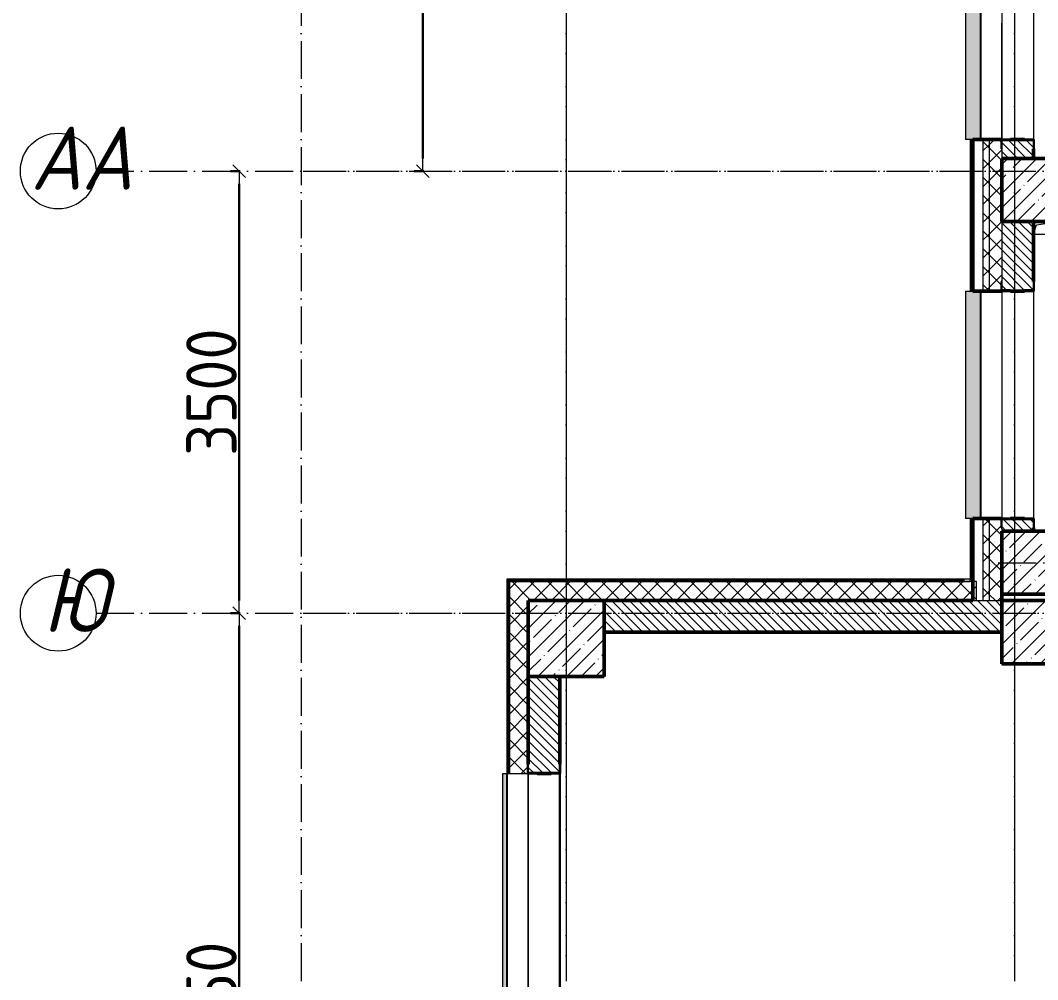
# Model space of a CAD drawing. Header units: millimetres. Extents: x -213536 to 1564669, y -45299 to 942238.
# Drawn here: x 611009 to 619066, y 611474 to 619068 of the extents above; entities that cross this region are included whole.
import ezdxf

# ---------------------------------------------------------------- set-up
doc = ezdxf.new("R2010")
doc.units = ezdxf.units.MM
doc.linetypes.add('50_200_ШТРИХ_1Т_ш5_п1_п1_', pattern=[700, 500, -100, 0, -100])
for name, color, linetype, lineweight in [('3.1) ЖБ окна 1.2 м', 102, 'Continuous', 30), ('8.1)', 2, 'Continuous', 50), ('8.2)', 3, 'Continuous', 50), ('8.3)', 5, 'Continuous', 50), ('8.4)', 6, 'Continuous', 50), ('A-____-____-DIMS', 7, 'Continuous', 9), ('A-GENM-____-MCUT', 7, 'Continuous', 25), ('A-GENM-____-OTLN', 7, 'Continuous', 9), ('A-GENM-____-OTLN-1', 7, 'Continuous', 25), ('A-GLAZ-____-OTLN', 7, 'Continuous', 9), ('A-WALL-____-MCUT', 7, 'Continuous', 13), ('A-WALL-____-MCUT-1', 7, 'Continuous', 9), ('A-WALL-____-MCUT-2', 7, 'Continuous', 50), ('A-WALL-____-MCUT-3', 7, 'Continuous', 9), ('A-WALL-____-OTLN', 7, 'Continuous', 9), ('A-WALL-____-PATT-1', 7, 'Continuous', 9), ('A-WALL-FNSH-MCUT-1', 7, 'Continuous', 9), ('S-COLS-____-MCUT', 7, 'Continuous', 50), ('S-COLS-____-OTLN', 7, 'Continuous', 9), ('S-GRID-____-IDEN', 7, 'Continuous', 9), ('S-GRID-____-OTLN-1', 7, '50_200_ШТРИХ_1Т_ш5_п1_п1_', 9)]:
    doc.layers.add(name, color=color, linetype=linetype, lineweight=lineweight)
doc.layers.add('A-GLAZ-____-OTLN-1', color=7, linetype='Continuous', lineweight=9, true_color=0xc0c0c0)
doc.styles.add('ISOCPEUR_I', font='isocpeui.ttf', dxfattribs={"width": 0.9, "height": 2.5})
doc.styles.add('СПДС', font='isocpeur.ttf', dxfattribs={"width": 0.9})
doc.dimstyles.new('Размера А3', dxfattribs={"dimtxt": 200, "dimasz": 100, "dimexe": 70, "dimexo": 100, "dimgap": 20, "dimtad": 1, "dimdec": 0, "dimrnd": 10, "dimzin": 0, "dimdsep": 46, "dimtxsty": 'СПДС', "dimblk": 'ARROWHEAD_6', "dimcen": 1, "dimclrd": 256, "dimclre": 256, "dimclrt": 256, "dimazin": 0, "dimtfac": 1, "dimtdec": 0, "dimtmove": 2, "dimatfit": 3, "dimfxl": 1, "dimtolj": 1, "dimtzin": 0, "dimarcsym": 0})
pattern_1 = [(135, (544282.637, 571544.04), (-35.35534, -35.35534), [])]
pattern_2 = [(45, (-71050, -42631.04), (-114.04925, 114.04925), []), (45, (-70935.95, -42631.04), (-114.04925, 114.04925), [201.613, -40.323, 3.353, -36.97])]
pattern_3 = [(45, (-74750, -43231.04), (-114.04925, 114.04925), []), (45, (-74635.95, -43231.04), (-114.04925, 114.04925), [201.613, -40.323, 3.353, -36.97])]
pattern_4 = [(315, (-46181.04, 74750), (114.04925, 114.04925), []), (315, (-46181.04, 74635.95), (114.04925, 114.04925), [201.613, -40.323, 3.353, -36.97])]
pattern_5 = [(45, (-74750, -42681.04), (-114.04925, 114.04925), []), (45, (-74635.95, -42681.04), (-114.04925, 114.04925), [201.613, -40.323, 3.353, -36.97])]
pattern_6 = [(45, (544282.64, 571544.04), (-70.71068, 70.71068), []), (135, (544282.64, 571544.04), (-70.71068, -70.71068), [])]
pattern_7 = [(135, (544282.637, 571544.04), (-35.35534, -35.35534), [])]
pattern_8 = [(45, (544282.64, 571544.04), (-70.71068, 70.71068), []), (135, (544282.64, 571544.04), (-70.71068, -70.71068), [])]

# ---------------------------------------------------------------- blocks, each defined once
blk = doc.blocks.new('BSC_Колонна _Прямоугольная - 600х600-25984397-АР1_План отверстий 2 этажа в осях 1-64_Ю-ЯЯ')
at = {"layer": 'S-COLS-____-OTLN'}
h = blk.add_hatch(dxfattribs=at)
h.set_pattern_fill('FP_41', color=256, style=0, pattern_type=2)
h.set_pattern_definition(pattern_2)
h.paths.add_polyline_path([(-300, -300), (300, -300), (300, 300), (-300, 300)], flags=0)
at = {"layer": 'S-COLS-____-MCUT'}
for p, q in [((300, 300), (-300, 300)), ((-300, 300), (-300, -300)), ((300, -300), (300, 300)), ((-300, -300), (300, -300))]:
    blk.add_line(p, q, dxfattribs=at)
blk = doc.blocks.new('BSC_Колонна _Прямоугольная - 500х500-V55-АР1_План отверстий 2 этажа в осях 1-64_Ю-ЯЯ')
at = {"layer": 'S-COLS-____-OTLN'}
h = blk.add_hatch(dxfattribs=at)
h.set_pattern_fill('FP_65', color=256, style=0, pattern_type=2)
h.set_pattern_definition(pattern_3)
h.paths.add_polyline_path([(-250, -250), (250, -250), (250, 250), (-250, 250)], flags=0)
at = {"layer": 'S-COLS-____-MCUT'}
for p, q in [((250, 250), (-250, 250)), ((-250, 250), (-250, -250)), ((250, -250), (250, 250)), ((-250, -250), (250, -250))]:
    blk.add_line(p, q, dxfattribs=at)
blk = doc.blocks.new('BSC_Колонна _Прямоугольная - 500х500-V113-АР1_План отверстий 2 этажа в осях 1-64_Ю-ЯЯ')
at = {"layer": 'S-COLS-____-OTLN'}
h = blk.add_hatch(dxfattribs=at)
h.set_pattern_fill('FP_126', color=256, style=0, pattern_type=2)
h.set_pattern_definition(pattern_4)
h.paths.add_polyline_path([(-250, 250), (-250, -250), (250, -250), (250, 250)], flags=0)
at = {"layer": 'S-COLS-____-MCUT'}
for p, q in [((250, 250), (-250, 250)), ((-250, 250), (-250, -250)), ((250, -250), (250, 250)), ((-250, -250), (250, -250))]:
    blk.add_line(p, q, dxfattribs=at)
blk = doc.blocks.new('BSC_Колонна _Прямоугольная - 500х500-V120-АР1_План отверстий 2 этажа в осях 1-64_Ю-ЯЯ')
at = {"layer": 'S-COLS-____-OTLN'}
h = blk.add_hatch(dxfattribs=at)
h.set_pattern_fill('FP_133', color=256, style=0, pattern_type=2)
h.set_pattern_definition(pattern_5)
h.paths.add_polyline_path([(-250, -250), (250, -250), (250, 250), (-250, 250), (-250, 13.8)], flags=0)
at = {"layer": 'S-COLS-____-MCUT'}
for p, q in [((250, 250), (-250, 250)), ((-250, 250), (-250, -250)), ((250, -250), (250, 250)), ((-250, -250), (250, -250))]:
    blk.add_line(p, q, dxfattribs=at)
blk = doc.blocks.new('Фахверк_СКБ_Уголок - 250_2700_1-27501432-АР1_План отверстий 2 этажа в осях 1-64_Ю-ЯЯ')
at = {"layer": 'A-GENM-____-MCUT'}
for p, q in [((200, 181), (125, 181)), ((125, 181), (125, 106)), ((131, 106), (131, 175)), ((131, 175), (200, 175)), ((200, 175), (200, 181)), ((125, 106), (131, 106)), ((131, -6), (125, -6)), ((125, -6), (125, -81)), ((131, -75), (131, -6)), ((200, -75), (131, -75)), ((200, -81), (200, -75)), ((125, -81), (200, -81))]:
    blk.add_line(p, q, dxfattribs=at)
blk = doc.blocks.new('Фахверк_СКБ_Уголок - 250_2700-27497298-АР1_План отверстий 2 этажа в осях 1-64_Ю-ЯЯ')
at = {"layer": 'A-GENM-____-MCUT'}
for p, q in [((200, 181), (125, 181)), ((125, 181), (125, 106)), ((131, 106), (131, 175)), ((131, 175), (200, 175)), ((200, 175), (200, 181)), ((125, 106), (131, 106)), ((131, -6), (125, -6)), ((125, -6), (125, -81)), ((131, -75), (131, -6)), ((200, -75), (131, -75)), ((200, -81), (200, -75)), ((125, -81), (200, -81))]:
    blk.add_line(p, q, dxfattribs=at)
blk = doc.blocks.new('AR_Отверстие прямоугольное _в плите_ - AR_Отверстие прямоугольное _в плите_-V164-АР1_План отверстий 2 этажа в осях 1-64_Ю-ЯЯ')
at = {"layer": 'A-GENM-____-OTLN'}
for p, q in [((-100, -50), (-75, 25)), ((-75, 25), (100, 50)), ((100, -50), (100, 50)), ((-100, -50), (100, -50))]:
    blk.add_line(p, q, dxfattribs=at)
blk = doc.blocks.new('Отлив_СКБ - Отлив витража_120_НВФ-31885689-АР1_План отверстий 2 этажа в осях 1-64_Ю-ЯЯ')
at = {"layer": 'A-GLAZ-____-OTLN-1'}
for points in [[(1800, 2), (1800, 120), (0, 120), (0, 2), (737.3, 2)], [(1800, 0), (1800, 2), (0, 2), (0, 0), (737.3, 0)]]:
    blk.add_hatch(color=256, dxfattribs=at).paths.add_polyline_path(points, flags=0)
at = {"layer": 'A-GLAZ-____-OTLN'}
for p, q in [((0, 83), (0, 120)), ((1800, 120), (0, 120)), ((1800, 120), (1800, 83)), ((0, 2), (1800, 2)), ((1800, 0), (0, 0))]:
    blk.add_line(p, q, dxfattribs=at)
blk = doc.blocks.new('Стены 10 - Стены 4-31628020-АР1_План отверстий 2 этажа в осях 1-64_Ю-ЯЯ')
at = {"layer": 'A-WALL-____-MCUT'}
for p, q in [((23850, 9731), (23800, 9731)), ((23800, 9731), (23800, 9711)), ((23800, 9711), (23850, 9711)), ((23850, 9711), (23850, 9731))]:
    blk.add_line(p, q, dxfattribs=at)
blk = doc.blocks.new('BSC_Колонна _Прямоугольная - 600х600-25984397-АР1_План отверстий 2 этажа в осях 1-64_А-ГГ')
at = {"layer": 'S-COLS-____-OTLN'}
h = blk.add_hatch(dxfattribs=at)
h.set_pattern_fill('FP_34', color=256, style=0, pattern_type=2)
h.set_pattern_definition(pattern_2)
h.paths.add_polyline_path([(-300, -300), (300, -300), (300, 300), (-300, 300)], flags=0)
at = {"layer": 'S-COLS-____-MCUT'}
for p, q in [((300, 300), (-300, 300)), ((-300, 300), (-300, -300)), ((300, -300), (300, 300)), ((-300, -300), (300, -300))]:
    blk.add_line(p, q, dxfattribs=at)
blk = doc.blocks.new('BSC_Колонна _Прямоугольная - 500х500-V82-АР1_План отверстий 2 этажа в осях 1-64_А-ГГ')
at = {"layer": 'S-COLS-____-OTLN'}
h = blk.add_hatch(dxfattribs=at)
h.set_pattern_fill('FP_111', color=256, style=0, pattern_type=2)
h.set_pattern_definition(pattern_3)
h.paths.add_polyline_path([(-250, -250), (250, -250), (250, 250), (-250, 250), (-250, 74.6)], flags=0)
at = {"layer": 'S-COLS-____-MCUT'}
for p, q in [((250, 250), (-250, 250)), ((-250, 250), (-250, -250)), ((250, -250), (250, 250)), ((-250, -250), (250, -250))]:
    blk.add_line(p, q, dxfattribs=at)
blk = doc.blocks.new('BSC_Колонна _Прямоугольная - 500х500-V118-АР1_План отверстий 2 этажа в осях 1-64_А-ГГ')
at = {"layer": 'S-COLS-____-OTLN'}
h = blk.add_hatch(dxfattribs=at)
h.set_pattern_fill('FP_147', color=256, style=0, pattern_type=2)
h.set_pattern_definition(pattern_4)
h.paths.add_polyline_path([(-250, 250), (-250, -250), (250, -250), (250, 250), (134.5, 250)], flags=0)
at = {"layer": 'S-COLS-____-MCUT'}
for p, q in [((250, 250), (-250, 250)), ((-250, 250), (-250, -250)), ((250, -250), (250, 250)), ((-250, -250), (250, -250))]:
    blk.add_line(p, q, dxfattribs=at)
blk = doc.blocks.new('BSC_Колонна _Прямоугольная - 500х500-V124-АР1_План отверстий 2 этажа в осях 1-64_А-ГГ')
at = {"layer": 'S-COLS-____-OTLN'}
h = blk.add_hatch(dxfattribs=at)
h.set_pattern_fill('FP_154', color=256, style=0, pattern_type=2)
h.set_pattern_definition(pattern_5)
h.paths.add_polyline_path([(-250, -250), (250, -250), (250, 250), (-250, 250), (-250, 194.6)], flags=0)
at = {"layer": 'S-COLS-____-MCUT'}
for p, q in [((250, 250), (-250, 250)), ((-250, 250), (-250, -250)), ((250, -250), (250, 250)), ((-250, -250), (250, -250))]:
    blk.add_line(p, q, dxfattribs=at)
blk = doc.blocks.new('Фахверк_СКБ_Уголок - 250_2700_1-27501432-АР1_План отверстий 2 этажа в осях 1-64_А-ГГ')
at = {"layer": 'A-GENM-____-MCUT'}
for p, q in [((200, 181), (125, 181)), ((125, 181), (125, 106)), ((131, 106), (131, 175)), ((131, 175), (200, 175)), ((200, 175), (200, 181)), ((125, 106), (131, 106)), ((131, -6), (125, -6)), ((125, -6), (125, -81)), ((131, -75), (131, -6)), ((200, -75), (131, -75)), ((200, -81), (200, -75)), ((125, -81), (200, -81))]:
    blk.add_line(p, q, dxfattribs=at)
blk = doc.blocks.new('Фахверк_СКБ_Уголок - 250_2700-27497298-АР1_План отверстий 2 этажа в осях 1-64_А-ГГ')
at = {"layer": 'A-GENM-____-MCUT'}
for p, q in [((200, 181), (125, 181)), ((125, 181), (125, 106)), ((131, 106), (131, 175)), ((131, 175), (200, 175)), ((200, 175), (200, 181)), ((125, 106), (131, 106)), ((131, -6), (125, -6)), ((125, -6), (125, -81)), ((131, -75), (131, -6)), ((200, -75), (131, -75)), ((200, -81), (200, -75)), ((125, -81), (200, -81))]:
    blk.add_line(p, q, dxfattribs=at)
blk = doc.blocks.new('AR_Отверстие прямоугольное _в плите_ - AR_Отверстие прямоугольное _в плите_-V166-АР1_План отверстий 2 этажа в осях 1-64_А-ГГ')
at = {"layer": 'A-GENM-____-OTLN'}
for p, q in [((-100, -50), (-75, 25)), ((-75, 25), (100, 50)), ((100, -50), (100, 50)), ((-100, -50), (100, -50))]:
    blk.add_line(p, q, dxfattribs=at)
blk = doc.blocks.new('Отлив_СКБ - Отлив витража_120_НВФ-V197-АР1_План отверстий 2 этажа в осях 1-64_А-ГГ')
at = {"layer": 'A-GLAZ-____-OTLN-1'}
for points in [[(0, 2), (920.1, 2), (920.1, 120), (0, 120), (0, 63)], [(0, 0), (920.1, 0), (920.1, 2), (0, 2)]]:
    blk.add_hatch(color=256, dxfattribs=at).paths.add_polyline_path(points, flags=0)
at = {"layer": 'A-GLAZ-____-OTLN'}
for p, q in [((0, 83), (0, 120)), ((920.1, 120), (0, 120)), ((0, 2), (920.1, 2)), ((920.1, 0), (0, 0))]:
    blk.add_line(p, q, dxfattribs=at)
blk = doc.blocks.new('Отлив_СКБ - Отлив витража_120_НВФ-31885689-АР1_План отверстий 2 этажа в осях 1-64_А-ГГ')
at = {"layer": 'A-GLAZ-____-OTLN-1'}
for points in [[(1800, 2), (1800, 120), (0, 120), (0, 2), (1103.1, 2)], [(1103.1, 0), (1800, 0), (1800, 2), (0, 2), (0, 0)]]:
    blk.add_hatch(color=256, dxfattribs=at).paths.add_polyline_path(points, flags=0)
at = {"layer": 'A-GLAZ-____-OTLN'}
for p, q in [((0, 83), (0, 120)), ((1800, 120), (0, 120)), ((1800, 120), (1800, 83)), ((0, 2), (1800, 2)), ((1800, 0), (0, 0))]:
    blk.add_line(p, q, dxfattribs=at)
blk = doc.blocks.new('Отлив_СКБ - Отлив витража_СФТК-31883956-АР1_План отверстий 2 этажа в осях 1-64_А-ГГ')
at = {"layer": 'A-GLAZ-____-OTLN-1'}
for points in [[(0, 3), (0, 2), (1700, 3), (1700, 37), (0, 37)], [(0, 2), (0, 0), (1700, 0), (1700, 2)]]:
    blk.add_hatch(color=256, dxfattribs=at).paths.add_polyline_path(points, flags=0)
at = {"layer": 'A-GLAZ-____-OTLN'}
for p, q in [((0, 3), (0, 37)), ((1700, 37), (0, 37)), ((0, 2), (1700, 2)), ((1700, 37), (1700, 3)), ((1700, 0), (0, 0))]:
    blk.add_line(p, q, dxfattribs=at)
blk = doc.blocks.new('Ось сетки - Круг_Ø6_00__ISO-2_5_0_9K_-25732049-АР1_План отверстий 2 этажа в осях 1-64_А-ГГ')
at = {"layer": 'S-GRID-____-IDEN'}
blk.add_circle((0, 0), 3, dxfattribs=at)
blk = doc.blocks.new('ARROWHEAD_6')
at = {"color": 0, "linetype": 'Continuous'}
for p, q in [((0, 0), (-1, 0)), ((-0.5, -0.5), (0.5, 0.5))]:
    blk.add_line(p, q, dxfattribs=at)
blk = doc.blocks.new('*D5557')
at = {"layer": 'A-____-____-DIMS', "lineweight": -2, "transparency": 16777216}
for p, q in [((54329.8, 510947), (54253.7, 510947)), ((54323.7, 510847), (54323.7, 505447)), ((54329.8, 505347), (54253.7, 505347))]:
    blk.add_line(p, q, dxfattribs=at)
at = {"layer": 'Defpoints', "color": 0, "lineweight": 30, "transparency": 16777216}
for p in [(54429.8, 510947), (54323.7, 505347), (54429.8, 505347)]:
    blk.add_point(p, dxfattribs=at)
at = {"layer": 'A-____-____-DIMS', "lineweight": -2, "transparency": 16777216, "xscale": 100, "yscale": 100, "zscale": 100}
for p, rotation in [((54323.7, 510947), 90), ((54323.7, 505347), 270)]:
    blk.add_blockref('ARROWHEAD_6', p, dxfattribs=dict(at, rotation=rotation))
at = {"layer": 'A-____-____-DIMS', "transparency": 16777216, "insert": (54103.7, 508147), "char_height": 400, "width": 2.488, "attachment_point": 5, "rotation": 90, "style": 'СПДС'}
blk.add_mtext('\\A1;5600', dxfattribs=at)
blk = doc.blocks.new('*D5497')
at = {"layer": 'A-____-____-DIMS', "lineweight": -2, "transparency": 16777216}
for p, q in [((52874.8, 505347), (52798.7, 505347)), ((52868.7, 505247), (52868.7, 501947)), ((52874.8, 501847), (52798.7, 501847))]:
    blk.add_line(p, q, dxfattribs=at)
at = {"layer": 'Defpoints', "color": 0, "lineweight": 30, "transparency": 16777216}
for p in [(52974.8, 505347), (52868.7, 501847), (52974.8, 501847)]:
    blk.add_point(p, dxfattribs=at)
at = {"layer": 'A-____-____-DIMS', "lineweight": -2, "transparency": 16777216, "xscale": 100, "yscale": 100, "zscale": 100}
for p, rotation in [((52868.7, 505347), 90), ((52868.7, 501847), 270)]:
    blk.add_blockref('ARROWHEAD_6', p, dxfattribs=dict(at, rotation=rotation))
at = {"layer": 'A-____-____-DIMS', "transparency": 16777216, "insert": (52648.7, 503597), "char_height": 400, "attachment_point": 5, "rotation": 90, "style": 'СПДС'}
blk.add_mtext('\\A1;3500', dxfattribs=at)
blk = doc.blocks.new('*D5498')
at = {"layer": 'A-____-____-DIMS', "lineweight": -2, "transparency": 16777216}
for p, q in [((52874.8, 501847), (52798.7, 501847)), ((52868.7, 501747), (52868.7, 495797)), ((52874.8, 495697), (52798.7, 495697))]:
    blk.add_line(p, q, dxfattribs=at)
at = {"layer": 'Defpoints', "color": 0, "lineweight": 30, "transparency": 16777216}
for p in [(52974.8, 501847), (52868.7, 495697), (52974.8, 495697)]:
    blk.add_point(p, dxfattribs=at)
at = {"layer": 'A-____-____-DIMS', "lineweight": -2, "transparency": 16777216, "xscale": 100, "yscale": 100, "zscale": 100}
for p, rotation in [((52868.7, 501847), 90), ((52868.7, 495697), 270)]:
    blk.add_blockref('ARROWHEAD_6', p, dxfattribs=dict(at, rotation=rotation))
at = {"layer": 'A-____-____-DIMS', "transparency": 16777216, "insert": (52648.7, 498772), "char_height": 400, "attachment_point": 5, "rotation": 90, "style": 'СПДС'}
blk.add_mtext('\\A1;6150', dxfattribs=at)
blk = doc.blocks.new('2этаж')
at = {"layer": 'S-GRID-____-OTLN-1', "color": 251, "ltscale": 0.6, "true_color": 0x636466}
for p, q in [((55458.3, 549908.8), (55458.3, 498997)), ((59008.3, 549908.8), (59008.3, 498997)), ((53358.3, 508896.9), (53358.3, 454533.3)), ((55458.3, 508896.9), (55458.3, 454750.2)), ((59008.3, 508896.9), (59008.3, 470347)), ((51735.1, 505347), (74727.1, 505347)), ((53374.4, 505347), (74727.1, 505347)), ((58880.7, 502247), (88334.7, 502247)), ((58880.7, 502247), (88334.7, 502247)), ((51735.1, 501847), (88482.7, 501847)), ((53374.4, 501847), (88482.7, 501847))]:
    blk.add_line(p, q, dxfattribs=at)
at = {"layer": 'S-GRID-____-IDEN', "char_height": 500, "attachment_point": 1, "style": 'ISOCPEUR_I'}
for s, insert, width in [('АА', (51216.5, 505699.4), 505.063), ('\\fISOCPEUR|b0|i1|c204|p34|;\\W.9;Ю', (51314.6, 502199.4), 266.962)]:
    blk.add_mtext(s, dxfattribs=dict(at, insert=insert, width=width))
at = {"layer": 'A-____-____-DIMS'}
for base, p1, p2, picture, middle in [((54323.7, 505347), (54429.8, 510947), (54429.8, 505347), '*D5557', (54103.7, 508147)), ((52868.7, 501847), (52974.8, 505347), (52974.8, 501847), '*D5497', (52648.7, 503597)), ((52868.7, 495697), (52974.8, 501847), (52974.8, 495697), '*D5498', (52648.7, 498772))]:
    dim = blk.add_linear_dim(base=base, p1=p1, p2=p2, angle=90, dimstyle='Размера А3', override={"dimtxt": 400}, dxfattribs=at)
    dim.commit()
    dim.dimension.update_dxf_attribs({"geometry": picture, "text_midpoint": middle})

msp = doc.modelspace()

# ---------------------------------------------------------------- hatches: boundary and pattern name
at = {"layer": 'A-WALL-____-PATT-1'}
h = msp.add_hatch(dxfattribs=at)
h.set_pattern_fill('FP_1', color=256, style=0, pattern_type=2)
h.set_pattern_definition(pattern_6)
h.paths.add_polyline_path([(618682.6, 614475.1), (618682.6, 615125.1), (618632.6, 615125.1), (618632.6, 614475.1)], flags=0)
h.paths.add_polyline_path([(618632.6, 616925.1), (618682.6, 616925.1), (618682.6, 618125.1), (618632.6, 618125.1), (618632.6, 617467.7)], flags=0)
h.paths.add_polyline_path([(618682.6, 619925.1), (618682.6, 621125.1), (618632.6, 621125.1), (618632.6, 619925.1)], flags=0)
h.paths.add_polyline_path([(618682.6, 622925.1), (618682.6, 624125.1), (618632.6, 624125.1), (618632.6, 622925.1)], flags=0)
h.paths.add_polyline_path([(618682.6, 625925.1), (618682.6, 626725.1), (618632.6, 626725.1), (618632.6, 625925.1)], flags=0)
h = msp.add_hatch(dxfattribs=at)
h.set_pattern_fill('FP_1', color=256, style=0, pattern_type=2)
h.set_pattern_definition(pattern_6)
h.paths.add_polyline_path([(618682.6, 614475.1), (618782.6, 614475.1), (618782.6, 615050.1), (618776.6, 615050.1), (618776.6, 615125.1), (618682.6, 615125.1), (618682.6, 614525.1)], flags=0)
h.paths.add_polyline_path([(618682.6, 616925.1), (618776.6, 616925.1), (618776.6, 617000.1), (618782.6, 617000.1), (618782.6, 618050.1), (618776.6, 618050.1), (618776.6, 618125.1), (618682.6, 618125.1), (618682.6, 617000.1)], flags=0)
h.paths.add_polyline_path([(618776.6, 619925.1), (618776.6, 620000.1), (618782.6, 620000.1), (618782.6, 621050.1), (618776.6, 621050.1), (618776.6, 621125.1), (618682.6, 621125.1), (618682.6, 619925.1)], flags=0)
h.paths.add_polyline_path([(618776.6, 622925.1), (618776.6, 623000.1), (618782.6, 623000.1), (618782.6, 624050.1), (618776.6, 624050.1), (618776.6, 624125.1), (618682.6, 624125.1), (618682.6, 622925.1)], flags=0)
h.paths.add_polyline_path([(618682.6, 625925.1), (618776.6, 625925.1), (618776.6, 626000.1), (618782.6, 626000.1), (618782.6, 626725.1), (618682.6, 626725.1), (618682.6, 626000.1)], flags=0)
h = msp.add_hatch(dxfattribs=at)
h.set_pattern_fill('FP_3', color=256, style=0, pattern_type=2)
h.set_pattern_definition([(45, (544282.64, 571544.04), (-85.53659, 85.53659), []), (45, (544339.66, 571544.04), (-85.53659, 85.53659), [])])
h.paths.add_polyline_path([(618532.6, 614645.1), (618552.6, 614645.1), (618552.6, 615125.1), (618532.6, 615125.1), (618532.6, 615046.1)], flags=0)
h.paths.add_polyline_path([(618532.6, 616925.1), (618552.6, 616925.1), (618552.6, 618125.1), (618532.6, 618125.1), (618532.6, 617467.7)], flags=0)
h.paths.add_polyline_path([(618532.6, 619925.1), (618552.6, 619925.1), (618552.6, 621125.1), (618532.6, 621125.1), (618532.6, 620696.6)], flags=0)
h.paths.add_polyline_path([(618532.6, 622925.1), (618552.6, 622925.1), (618552.6, 624125.1), (618532.6, 624125.1), (618532.6, 623118.2)], flags=0)
h.paths.add_polyline_path([(618552.6, 625925.1), (618552.6, 626485.1), (618532.6, 626485.1), (618532.6, 625925.1)], flags=0)
h = msp.add_hatch(dxfattribs=at)
h.set_pattern_fill('FP_6', color=256, style=0, pattern_type=2)
h.set_pattern_definition(pattern_1)
h.paths.add_polyline_path([(618963.6, 617975.1), (619032.6, 617975.1), (619032.6, 618119.1), (618963.6, 618119.1), (618963.6, 618125.1), (618851.6, 618125.1), (618851.6, 618119.1), (618782.6, 618119.1), (618782.6, 617975.1), (618851.6, 617975.1)], flags=0)
h.paths.add_polyline_path([(618963.6, 619925.1), (618963.6, 619931.1), (619032.6, 619931.1), (619032.6, 621119.1), (618963.6, 621119.1), (618963.6, 621125.1), (618851.6, 621125.1), (618851.6, 621119.1), (618782.6, 621119.1), (618782.6, 619931.1), (618851.6, 619931.1), (618851.6, 619925.1)], flags=0)
h.paths.add_polyline_path([(618963.6, 622925.1), (618963.6, 622931.1), (619032.6, 622931.1), (619032.6, 623225.1), (618782.6, 623225.1), (618782.6, 622931.1), (618851.6, 622931.1), (618851.6, 622925.1)], flags=0)
h = msp.add_hatch(dxfattribs=at)
h.set_pattern_fill('FP_3', color=256, style=0, pattern_type=2)
h.set_pattern_definition([(45, (544282.64, 571544.04), (-85.53659, 85.53659), []), (45, (544339.66, 571544.04), (-85.53659, 85.53659), [])])
h.paths.add_polyline_path([(618532.6, 614645.1), (618552.6, 614645.1), (618552.6, 615125.1), (618532.6, 615125.1), (618532.6, 614849.7)], flags=0)
h.paths.add_polyline_path([(618552.6, 616925.1), (618552.6, 618125.1), (618532.6, 618125.1), (618532.6, 616925.1)], flags=0)
h = msp.add_hatch(dxfattribs=at)
h.set_pattern_fill('FP_1', color=256, style=0, pattern_type=2)
h.set_pattern_definition(pattern_8)
h.paths.add_polyline_path([(618682.6, 614475.1), (618682.6, 615125.1), (618632.6, 615125.1), (618632.6, 614475.1)], flags=0)
h.paths.add_polyline_path([(618682.6, 616925.1), (618682.6, 618125.1), (618632.6, 618125.1), (618632.6, 616925.1)], flags=0)
h = msp.add_hatch(dxfattribs=at)
h.set_pattern_fill('FP_1', color=256, style=0, pattern_type=2)
h.set_pattern_definition(pattern_8)
h.paths.add_polyline_path([(618682.6, 614475.1), (618782.6, 614475.1), (618782.6, 615050.1), (618776.6, 615050.1), (618776.6, 615125.1), (618682.6, 615125.1), (618682.6, 614849.7)], flags=0)
h.paths.add_polyline_path([(618682.6, 616925.1), (618776.6, 616925.1), (618776.6, 617000.1), (618782.6, 617000.1), (618782.6, 618050.1), (618776.6, 618050.1), (618776.6, 618125.1), (618682.6, 618125.1), (618682.6, 616999.6)], flags=0)
h = msp.add_hatch(dxfattribs=at)
h.set_pattern_fill('FP_6', color=256, style=0, pattern_type=2)
h.set_pattern_definition(pattern_7)
h.paths.add_polyline_path([(619032.6, 617975.1), (619032.6, 618119.1), (618963.6, 618119.1), (618963.6, 618125.1), (618851.6, 618125.1), (618851.6, 618119.1), (618782.6, 618119.1), (618782.6, 617975.1), (618963.6, 617975.1)], flags=0)
h = msp.add_hatch(dxfattribs=at)
h.set_pattern_fill('FP_6', color=256, style=0, pattern_type=2)
h.set_pattern_definition(pattern_1)
h.paths.add_polyline_path([(619032.6, 615025.1), (619032.6, 615119.1), (618963.6, 615119.1), (618963.6, 615125.1), (618851.6, 615125.1), (618851.6, 615119.1), (618782.6, 615119.1), (618782.6, 615025.1)], flags=0)
h.paths.add_polyline_path([(618963.6, 616925.1), (618963.6, 616931.1), (619032.6, 616931.1), (619032.6, 617475.1), (618782.6, 617475.1), (618782.6, 616931.1), (618851.6, 616931.1), (618851.6, 616925.1)], flags=0)
h = msp.add_hatch(dxfattribs=at)
h.set_pattern_fill('FP_6', color=256, style=0, pattern_type=2)
h.set_pattern_definition(pattern_7)
h.paths.add_polyline_path([(619032.6, 615025.1), (619032.6, 615119.1), (618963.6, 615119.1), (618963.6, 615125.1), (618851.6, 615125.1), (618851.6, 615119.1), (618782.6, 615119.1), (618782.6, 615025.1), (618944.3, 615025.1)], flags=0)
h.paths.add_polyline_path([(618963.6, 616925.1), (618963.6, 616931.1), (619032.6, 616931.1), (619032.6, 617475.1), (618782.6, 617475.1), (618782.6, 616931.1), (618851.6, 616931.1), (618851.6, 616925.1)], flags=0)
h = msp.add_hatch(dxfattribs=at)
h.set_pattern_fill('FP_1', color=256, style=0, pattern_type=2)
h.set_pattern_definition(pattern_8)
h.paths.add_polyline_path([(614882.6, 583875.1), (615032.6, 583875.1), (615032.6, 585170.1), (615026.6, 585170.1), (615026.6, 585245.1), (614882.6, 585245.1)], flags=0)
h.paths.add_polyline_path([(615026.6, 586945.1), (615026.6, 587020.1), (615032.6, 587020.1), (615032.6, 587810.1), (615026.6, 587810.1), (615026.6, 587885.1), (614882.6, 587885.1), (614882.6, 586945.1), (614967.5, 586945.1)], flags=0)
h.paths.add_polyline_path([(614967.5, 589585.1), (615026.6, 589585.1), (615026.6, 589660.1), (615032.6, 589660.1), (615032.6, 591050.1), (615026.6, 591050.1), (615026.6, 591125.1), (614882.6, 591125.1), (614882.6, 589585.1)], flags=0)
h.paths.add_polyline_path([(615026.6, 592825.1), (615026.6, 592900.1), (615032.6, 592900.1), (615032.6, 593690.1), (615026.6, 593690.1), (615026.6, 593765.1), (614882.6, 593765.1), (614882.6, 592825.1), (614967.5, 592825.1)], flags=0)
h.paths.add_polyline_path([(614967.5, 595465.1), (615026.6, 595465.1), (615026.6, 595540.1), (615032.6, 595540.1), (615032.6, 596930.1), (615026.6, 596930.1), (615026.6, 597005.1), (614882.6, 597005.1), (614882.6, 595465.1)], flags=0)
h.paths.add_polyline_path([(614967.5, 598705.1), (615026.6, 598705.1), (615026.6, 598780.1), (615032.6, 598780.1), (615032.6, 599570.1), (615026.6, 599570.1), (615026.6, 599645.1), (614882.6, 599645.1), (614882.6, 598705.1)], flags=0)
h.paths.add_polyline_path([(615026.6, 601345.1), (615026.6, 601420.1), (615032.6, 601420.1), (615032.6, 602810.1), (615026.6, 602810.1), (615026.6, 602885.1), (614882.6, 602885.1), (614882.6, 601345.1), (614967.5, 601345.1)], flags=0)
h.paths.add_polyline_path([(615026.6, 604585.1), (615026.6, 604660.1), (615032.6, 604660.1), (615032.6, 605450.1), (615026.6, 605450.1), (615026.6, 605525.1), (614882.6, 605525.1), (614882.6, 604585.1), (614967.5, 604585.1)], flags=0)
h.paths.add_polyline_path([(614967.5, 607225.1), (615026.6, 607225.1), (615026.6, 607300.1), (615032.6, 607300.1), (615032.6, 608690.1), (615026.6, 608690.1), (615026.6, 608765.1), (614882.6, 608765.1), (614882.6, 607225.1)], flags=0)
h.paths.add_polyline_path([(614967.5, 610465.1), (615026.6, 610465.1), (615026.6, 610540.1), (615032.6, 610540.1), (615032.6, 611330.1), (615026.6, 611330.1), (615026.6, 611405.1), (614882.6, 611405.1), (614882.6, 610465.1)], flags=0)
h.paths.add_polyline_path([(615026.6, 613105.1), (615026.6, 613180.1), (615032.6, 613180.1), (615032.6, 614625.1), (614882.6, 614625.1), (614882.6, 613105.1), (614967.5, 613105.1)], flags=0)
h = msp.add_hatch(dxfattribs=at)
h.set_pattern_fill('FP_1', color=256, style=0, pattern_type=2)
h.set_pattern_definition(pattern_6)
h.paths.add_polyline_path([(618582.6, 614475.1), (618582.6, 614625.1), (615032.6, 614625.1), (615032.6, 614475.1), (618502.5, 614475.1)], flags=0)
h = msp.add_hatch(dxfattribs=at)
h.set_pattern_fill('FP_1', color=256, style=0, pattern_type=2)
h.set_pattern_definition(pattern_8)
h.paths.add_polyline_path([(618582.6, 614475.1), (618582.6, 614625.1), (615032.6, 614625.1), (615032.6, 614475.1), (618502.4, 614475.1)], flags=0)
h = msp.add_hatch(dxfattribs=at)
h.set_pattern_fill('FP_6', color=256, style=0, pattern_type=2)
h.set_pattern_definition(pattern_1)
h.paths.add_polyline_path([(618502.5, 614225.1), (618782.6, 614225.1), (618782.6, 614475.1), (615632.6, 614475.1), (615632.6, 614225.1)], flags=0)
h = msp.add_hatch(dxfattribs=at)
h.set_pattern_fill('FP_6', color=256, style=0, pattern_type=2)
h.set_pattern_definition(pattern_7)
h.paths.add_polyline_path([(618502.4, 614225.1), (618782.6, 614225.1), (618782.6, 614475.1), (615632.6, 614475.1), (615632.6, 614225.1)], flags=0)
h = msp.add_hatch(dxfattribs=at)
h.set_pattern_fill('FP_6', color=256, style=0, pattern_type=2)
h.set_pattern_definition(pattern_7)
h.paths.add_polyline_path([(615213.6, 608525.1), (615282.6, 608525.1), (615282.6, 608759.1), (615213.6, 608759.1), (615213.6, 608765.1), (615101.6, 608765.1), (615101.6, 608759.1), (615032.6, 608759.1), (615032.6, 608525.1), (615101.6, 608525.1)], flags=0)
h.paths.add_polyline_path([(615213.6, 610465.1), (615213.6, 610471.1), (615282.6, 610471.1), (615282.6, 611399.1), (615213.6, 611399.1), (615213.6, 611405.1), (615101.6, 611405.1), (615101.6, 611399.1), (615032.6, 611399.1), (615032.6, 610471.1), (615101.6, 610471.1), (615101.6, 610465.1)], flags=0)
h.paths.add_polyline_path([(615213.6, 613105.1), (615213.6, 613111.1), (615282.6, 613111.1), (615282.6, 613875.1), (615032.6, 613875.1), (615032.6, 613111.1), (615101.6, 613111.1), (615101.6, 613105.1)], flags=0)

# ---------------------------------------------------------------- linework, layer by layer
at = {"layer": '8.1)', "lineweight": 30}
msp.add_lwpolyline([(615282.6, 602525.1), (615282.6, 607925.1), (615632.6, 607925.1), (615632.6, 608525.1), (615282.6, 608525.1), (615282.6, 613875.1), (615632.6, 613875.1), (615632.6, 614225.1), (618782.6, 614225.1), (618782.6, 613975.1), (619282.6, 613975.1)], dxfattribs=at)
at = {"layer": '8.2)', "lineweight": 30}
for points in [[(618782.6, 614225.1), (618782.6, 613975.1), (619282.6, 613975.1), (619282.6, 614275.1)], [(615632.6, 584125.1), (615632.6, 584475.1), (615282.6, 584475.1), (615282.6, 589925.1), (615632.6, 589925.1), (615632.6, 590525.1), (615282.6, 590525.1), (615282.6, 595925.1), (615632.6, 595925.1), (615632.6, 596525.1), (615282.6, 596525.1), (615282.6, 601925.1), (615632.6, 601925.1), (615632.6, 602525.1), (615282.6, 602525.1), (615282.6, 607925.1), (615632.6, 607925.1), (615632.6, 608525.1), (615282.6, 608525.1), (615282.6, 613875.1), (615632.6, 613875.1), (615632.6, 614225.1)]]:
    msp.add_lwpolyline(points, dxfattribs=at)
at = {"layer": '8.3)', "lineweight": 30}
for p, q in [((615632.6, 614225.1), (618782.6, 614225.1)), ((615282.6, 613276.3), (615282.6, 613875.1))]:
    msp.add_line(p, q, dxfattribs=at)
at = {"layer": '8.4)', "lineweight": 30}
for points in [[(618782.6, 614225.1), (618782.6, 613975.1), (619282.6, 613975.1), (619282.6, 614275.1)], [(615282.6, 602525.1), (615282.6, 607925.1), (615632.6, 607925.1), (615632.6, 608525.1), (615282.6, 608525.1), (615282.6, 613875.1), (615632.6, 613875.1), (615632.6, 614225.1), (618782.6, 614225.1), (618782.6, 613975.1), (619282.6, 613975.1)]]:
    msp.add_lwpolyline(points, dxfattribs=at)
at = {"layer": 'A-WALL-____-MCUT'}
for p, q in [((618552.6, 616925.1), (618552.6, 618125.1)), ((618776.6, 618125.1), (618552.6, 618125.1)), ((618963.6, 618125.1), (618851.6, 618125.1)), ((619032.6, 617975.1), (619032.6, 618050.1)), ((619032.6, 617000.1), (619032.6, 617475.1)), ((618552.6, 616925.1), (618776.6, 616925.1)), ((618851.6, 616925.1), (618963.6, 616925.1)), ((618776.6, 615125.1), (618552.6, 615125.1)), ((618552.6, 615125.1), (618552.6, 614475.1)), ((618963.6, 615125.1), (618851.6, 615125.1)), ((619032.6, 615025.1), (619032.6, 615050.1)), ((618782.6, 614475.1), (618782.6, 614525.1)), ((618552.6, 614475.1), (615632.6, 614475.1)), ((615632.6, 614225.1), (618782.6, 614225.1))]:
    msp.add_line(p, q, dxfattribs=at)
at = {"layer": 'A-WALL-____-MCUT-1'}
for p, q in [((618632.6, 618125.1), (618632.6, 616925.1)), ((618682.6, 618125.1), (618682.6, 616925.1)), ((618782.6, 618050.1), (618782.6, 617975.1)), ((618782.6, 617475.1), (618782.6, 617000.1)), ((618632.6, 615125.1), (618632.6, 614475.1)), ((618682.6, 615125.1), (618682.6, 614475.1)), ((618782.6, 615050.1), (618782.6, 615025.1)), ((618482.6, 614637.1), (614870.6, 614637.1)), ((618482.6, 614632.1), (614875.6, 614632.1)), ((618582.6, 614625.1), (618482.6, 614625.1)), ((618582.6, 614475.1), (618582.6, 614625.1)), ((615632.6, 614475.1), (618782.6, 614475.1))]:
    msp.add_line(p, q, dxfattribs=at)
at = {"layer": 'A-WALL-____-MCUT-2'}
for p, q in [((618552.6, 616925.1), (618552.6, 618125.1)), ((618776.6, 618125.1), (618552.6, 618125.1)), ((618963.6, 618125.1), (618851.6, 618125.1)), ((619032.6, 617975.1), (619032.6, 618050.1)), ((619032.6, 617000.1), (619032.6, 617475.1)), ((618552.6, 616925.1), (618776.6, 616925.1)), ((618851.6, 616925.1), (618963.6, 616925.1)), ((618776.6, 615125.1), (618552.6, 615125.1)), ((618552.6, 615125.1), (618552.6, 614475.1)), ((618963.6, 615125.1), (618851.6, 615125.1)), ((619032.6, 615025.1), (619032.6, 615050.1)), ((618782.6, 614475.1), (618782.6, 614525.1)), ((618552.6, 614475.1), (615632.6, 614475.1)), ((615632.6, 614225.1), (618782.6, 614225.1)), ((615032.6, 613180.1), (615032.6, 613875.1)), ((615032.6, 613875.1), (615032.6, 613180.1)), ((615282.6, 613180.1), (615282.6, 613875.1)), ((615101.6, 613105.1), (615213.6, 613105.1))]:
    msp.add_line(p, q, dxfattribs=at)
at = {"layer": 'A-WALL-____-MCUT-3'}
for p, q in [((618632.6, 618125.1), (618632.6, 616925.1)), ((618682.6, 618125.1), (618682.6, 616925.1)), ((618782.6, 618050.1), (618782.6, 617975.1)), ((618782.6, 617475.1), (618782.6, 617000.1)), ((618632.6, 615125.1), (618632.6, 614475.1)), ((618682.6, 615125.1), (618682.6, 614475.1)), ((618782.6, 615050.1), (618782.6, 615025.1)), ((618482.6, 614637.1), (614870.6, 614637.1)), ((614870.6, 614637.1), (614870.6, 613105.1)), ((618482.6, 614632.1), (614875.6, 614632.1)), ((614875.6, 614632.1), (614875.6, 613105.1)), ((614882.6, 614625.1), (614882.6, 613105.1)), ((618582.6, 614625.1), (618482.6, 614625.1)), ((618582.6, 614475.1), (618582.6, 614625.1)), ((615632.6, 614475.1), (618782.6, 614475.1)), ((614882.6, 613105.1), (615026.6, 613105.1))]:
    msp.add_line(p, q, dxfattribs=at)
at = {"layer": 'A-WALL-____-OTLN'}
for p, q in [((618782.6, 619925.1), (618782.6, 618125.1)), ((619032.6, 619925.1), (619032.6, 618125.1)), ((618782.6, 619045.2), (618782.6, 618125.1)), ((618782.6, 618125.1), (618782.6, 619045.2)), ((619032.6, 619045.2), (619032.6, 618125.1)), ((618782.6, 616925.1), (618782.6, 615125.1)), ((618782.6, 616925.1), (618782.6, 615125.1)), ((619032.6, 616925.1), (619032.6, 615125.1)), ((619032.6, 616925.1), (619032.6, 615125.1)), ((615032.6, 613105.1), (615032.6, 611405.1)), ((615032.6, 611405.1), (615032.6, 613105.1)), ((615282.6, 613105.1), (615282.6, 611405.1))]:
    msp.add_line(p, q, dxfattribs=at)
at = {"layer": 'A-WALL-FNSH-MCUT-1'}
for p, q in [((618552.6, 618125.1), (618532.6, 618125.1)), ((618532.6, 618125.1), (618532.6, 616925.1)), ((618552.6, 618125.1), (618532.6, 618125.1)), ((618532.6, 618125.1), (618532.6, 616925.1)), ((618532.6, 616925.1), (618552.6, 616925.1)), ((618532.6, 616925.1), (618552.6, 616925.1)), ((618552.6, 615125.1), (618532.6, 615125.1)), ((618532.6, 615125.1), (618532.6, 614645.1)), ((618552.6, 615125.1), (618532.6, 615125.1)), ((618532.6, 615125.1), (618532.6, 614645.1)), ((618482.6, 614645.1), (614862.6, 614645.1)), ((618482.6, 614645.1), (614862.6, 614645.1)), ((614862.6, 614645.1), (614862.6, 613105.1)), ((614882.6, 614625.1), (618482.6, 614625.1)), ((614882.6, 614625.1), (618482.6, 614625.1)), ((618482.6, 614625.1), (618482.6, 614645.1)), ((618482.6, 614625.1), (618482.6, 614645.1)), ((618532.6, 614645.1), (618552.6, 614645.1)), ((618532.6, 614645.1), (618552.6, 614645.1)), ((614862.6, 613105.1), (614882.6, 613105.1))]:
    msp.add_line(p, q, dxfattribs=at)

# ---------------------------------------------------------------- block references
at = {"layer": '3.1) ЖБ окна 1.2 м'}
msp.add_blockref('2этаж', (559874.3, 112528.1), dxfattribs=at)
at = {"layer": 'A-GENM-____-OTLN'}
for name in ['AR_Отверстие прямоугольное _в плите_ - AR_Отверстие прямоугольное _в плите_-V164-АР1_План отверстий 2 этажа в осях 1-64_Ю-ЯЯ', 'AR_Отверстие прямоугольное _в плите_ - AR_Отверстие прямоугольное _в плите_-V166-АР1_План отверстий 2 этажа в осях 1-64_А-ГГ']:
    msp.add_blockref(name, (619132.6, 617425.1), dxfattribs=at)
at = {"layer": 'A-GENM-____-OTLN-1'}
for name, p, rotation in [('Фахверк_СКБ_Уголок - 250_2700_1-27501432-АР1_План отверстий 2 этажа в осях 1-64_Ю-ЯЯ', (618857.6, 618250.1), 269.9999999999999), ('Фахверк_СКБ_Уголок - 250_2700_1-27501432-АР1_План отверстий 2 этажа в осях 1-64_А-ГГ', (618857.6, 618250.1), 269.9999999999999), ('Фахверк_СКБ_Уголок - 250_2700-27497298-АР1_План отверстий 2 этажа в осях 1-64_Ю-ЯЯ', (618957.6, 616800.1), 89.99999999999991), ('Фахверк_СКБ_Уголок - 250_2700-27497298-АР1_План отверстий 2 этажа в осях 1-64_А-ГГ', (618957.6, 616800.1), 89.99999999999991), ('Фахверк_СКБ_Уголок - 250_2700_1-27501432-АР1_План отверстий 2 этажа в осях 1-64_Ю-ЯЯ', (618857.6, 615250.1), 269.9999999999999), ('Фахверк_СКБ_Уголок - 250_2700_1-27501432-АР1_План отверстий 2 этажа в осях 1-64_А-ГГ', (618857.6, 615250.1), 269.9999999999999), ('Фахверк_СКБ_Уголок - 250_2700-27497298-АР1_План отверстий 2 этажа в осях 1-64_А-ГГ', (615207.6, 612980.1), 89.99999999999991)]:
    msp.add_blockref(name, p, dxfattribs=dict(at, rotation=rotation))
at = {"layer": 'A-GLAZ-____-OTLN', "rotation": 90}
for name, p in [('Отлив_СКБ - Отлив витража_120_НВФ-31885689-АР1_План отверстий 2 этажа в осях 1-64_Ю-ЯЯ', (618615.6, 618125.1)), ('Отлив_СКБ - Отлив витража_120_НВФ-V197-АР1_План отверстий 2 этажа в осях 1-64_А-ГГ', (618615.6, 618125.1)), ('Отлив_СКБ - Отлив витража_120_НВФ-31885689-АР1_План отверстий 2 этажа в осях 1-64_Ю-ЯЯ', (618615.6, 615125.1)), ('Отлив_СКБ - Отлив витража_120_НВФ-31885689-АР1_План отверстий 2 этажа в осях 1-64_А-ГГ', (618615.6, 615125.1)), ('Отлив_СКБ - Отлив витража_СФТК-31883956-АР1_План отверстий 2 этажа в осях 1-64_А-ГГ', (614865.6, 611405.1))]:
    msp.add_blockref(name, p, dxfattribs=at)
at = {"layer": 'A-WALL-____-OTLN'}
msp.add_blockref('Стены 10 - Стены 4-31628020-АР1_План отверстий 2 этажа в осях 1-64_Ю-ЯЯ', (594682.6, 604914), dxfattribs=at)
at = {"layer": 'S-COLS-____-OTLN', "rotation": 89.9999999999999}
for name in ['BSC_Колонна _Прямоугольная - 500х500-V113-АР1_План отверстий 2 этажа в осях 1-64_Ю-ЯЯ', 'BSC_Колонна _Прямоугольная - 500х500-V118-АР1_План отверстий 2 этажа в осях 1-64_А-ГГ']:
    msp.add_blockref(name, (619032.6, 617725.1), dxfattribs=at)
at = {"layer": 'S-COLS-____-OTLN'}
for name, p in [('BSC_Колонна _Прямоугольная - 500х500-V55-АР1_План отверстий 2 этажа в осях 1-64_Ю-ЯЯ', (619032.6, 614775.1)), ('BSC_Колонна _Прямоугольная - 500х500-V82-АР1_План отверстий 2 этажа в осях 1-64_А-ГГ', (619032.6, 614775.1)), ('BSC_Колонна _Прямоугольная - 600х600-25984397-АР1_План отверстий 2 этажа в осях 1-64_Ю-ЯЯ', (615332.6, 614175.1)), ('BSC_Колонна _Прямоугольная - 600х600-25984397-АР1_План отверстий 2 этажа в осях 1-64_А-ГГ', (615332.6, 614175.1)), ('BSC_Колонна _Прямоугольная - 500х500-V120-АР1_План отверстий 2 этажа в осях 1-64_Ю-ЯЯ', (619032.6, 614225.1)), ('BSC_Колонна _Прямоугольная - 500х500-V124-АР1_План отверстий 2 этажа в осях 1-64_А-ГГ', (619032.6, 614225.1))]:
    msp.add_blockref(name, p, dxfattribs=at)
at = {"layer": 'S-GRID-____-IDEN', "xscale": 99.99999999999993, "yscale": 99.99999999999993, "zscale": 99.99999999999993, "rotation": 269.9999999999995}
for p in [(611309.4, 617875.1), (611309.4, 614375.1)]:
    msp.add_blockref('Ось сетки - Круг_Ø6_00__ISO-2_5_0_9K_-25732049-АР1_План отверстий 2 этажа в осях 1-64_А-ГГ', p, dxfattribs=at)

doc.saveas('drawing.dxf')
